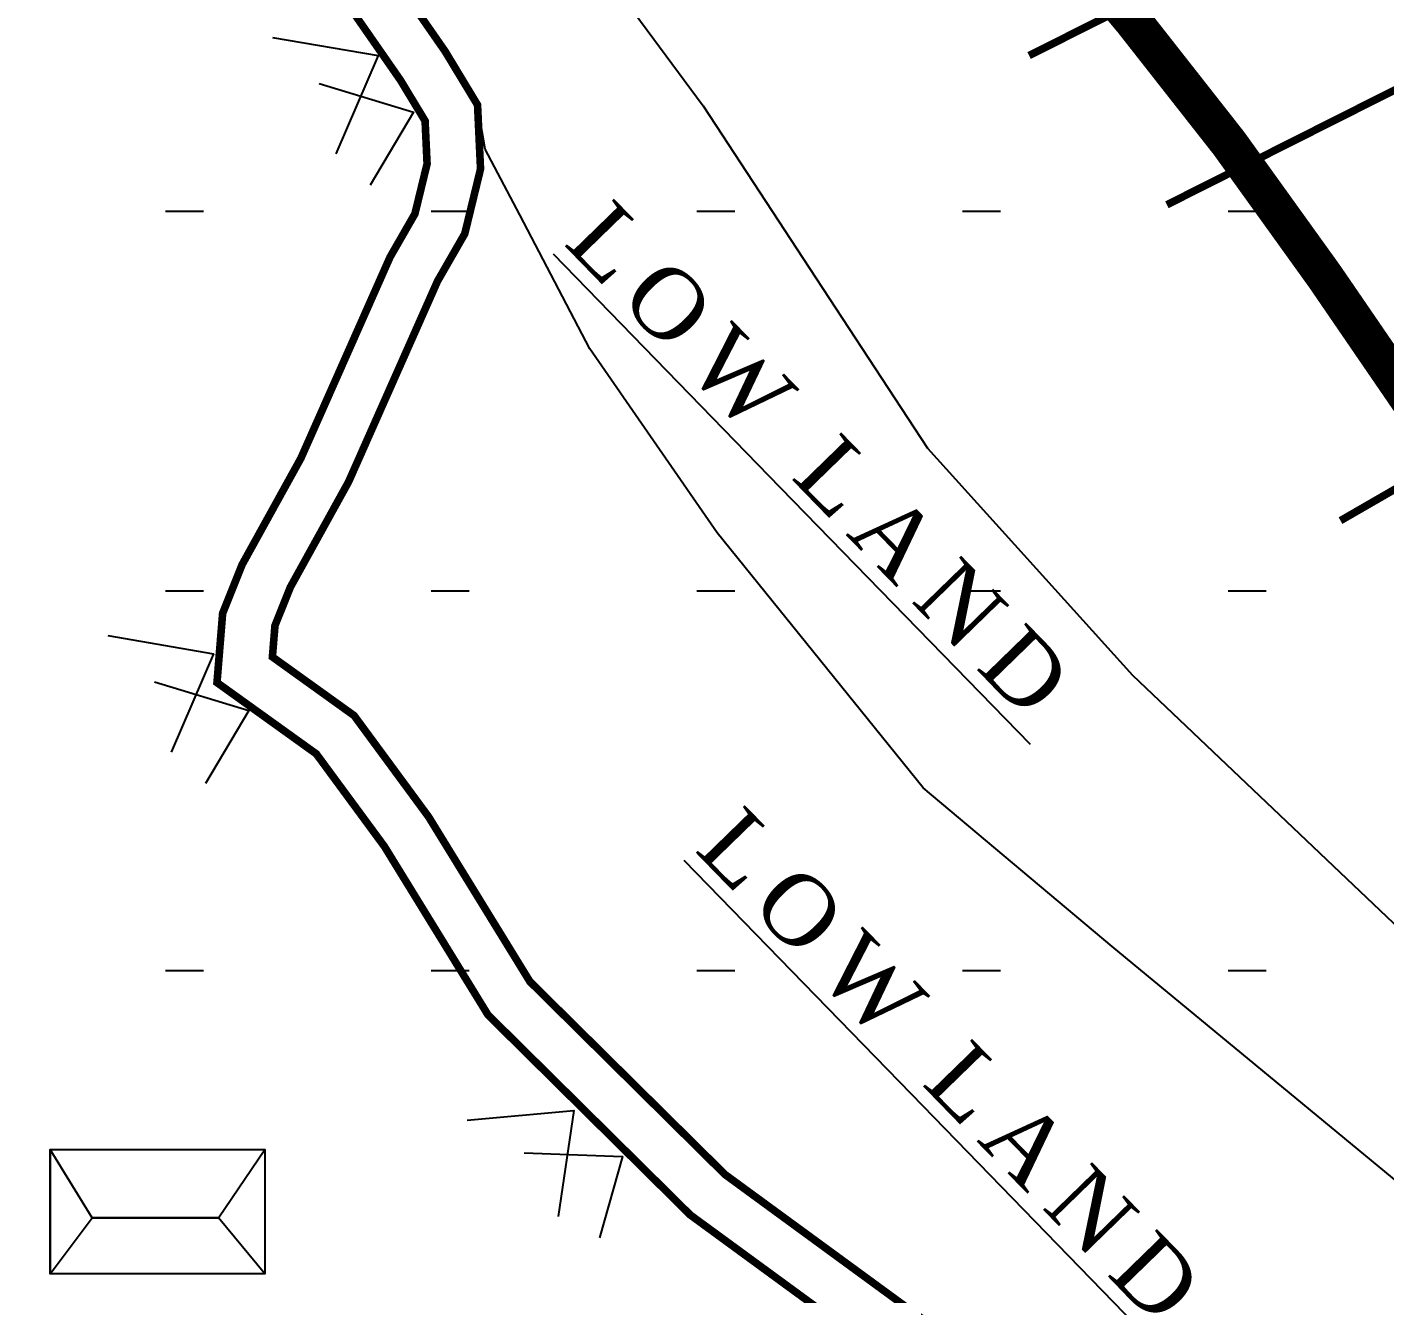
# Model space of a CAD drawing. Header units: inches. Extents: x -8940 to 26362, y -28010 to 990.
# Drawn here: x 4333.11 to 4347.14, y -7358.73 to -7345.64 of the extents above; entities that cross this region are included whole.
import ezdxf

# ---------------------------------------------------------------- set-up
doc = ezdxf.new("R2010")
doc.units = ezdxf.units.IN
doc.header["$MEASUREMENT"] = 0
doc.layers.add('BUILDING', color=5, linetype='Continuous', lineweight=15)
doc.layers.add('Text', color=7, linetype='Continuous')
doc.styles.add('Text', font='times.ttf', dxfattribs={"height": 240})

msp = doc.modelspace()

# ---------------------------------------------------------------- hatches: boundary and pattern name
at = {"layer": 'Text', "lineweight": 25}
h = msp.add_hatch(dxfattribs=at)
h.set_pattern_fill('ACAD_ISO07W100', color=0, scale=0.784833, style=0)
h.set_pattern_definition([(0, (-582.442, -27753.198), (0, 3.9241642), [0.3924164, -2.35449854])])
h.paths.add_polyline_path([(4453.012436, -7368.509246), (4432.544063, -7360.765981), (4417.35118, -7356.454306), (4399.865945, -7352.632595), (4389.807755, -7348.417064), (4382.319111, -7347.246699), (4375.943644, -7343.680138), (4368.217405, -7333.076598), (4361.929936, -7322.334389), (4357.719224, -7314.672477), (4356.412451, -7309.03143), (4355.412858, -7306.651874), (4313.200953, -7306.651874), (4313.200953, -7400.608297), (4453.122434, -7400.608297)])
h.paths.add_polyline_path([(4387.774257, -7337.654416), (4394.795484, -7337.654416), (4394.795484, -7334.638043), (4387.774257, -7334.638043)], flags=25)

# ---------------------------------------------------------------- linework, layer by layer
at = {"layer": 'BUILDING', "const_width": 0.078483}
for points in [[(4335.586664, -7343.238247), (4337.430226, -7345.891443), (4337.764619, -7346.444269), (4337.795418, -7347.106181), (4337.632622, -7347.775489), (4337.351028, -7348.265452), (4336.431447, -7350.339937), (4335.828659, -7351.430799), (4335.670263, -7351.826467), (4335.643863, -7352.150027), (4336.488646, -7352.756472), (4337.25863, -7353.802959), (4338.305808, -7355.505812), (4339.203389, -7356.393292), (4340.322687, -7357.499994), (4342.164527, -7358.846805), (4345.026798, -7360.939787), (4346.916428, -7362.337561), (4348.641192, -7363.578184)], [(4335.138293, -7343.555751), (4336.969145, -7346.190656), (4337.222316, -7346.609204), (4337.242964, -7347.052954), (4337.117301, -7347.569596), (4336.860408, -7348.01658), (4335.938952, -7350.095295), (4335.331306, -7351.194948), (4335.129437, -7351.699209), (4335.071028, -7352.415091), (4336.097652, -7353.152075), (4336.802602, -7354.110175), (4337.87249, -7355.849957), (4338.817121, -7356.783957), (4339.965451, -7357.919364), (4341.840249, -7359.290275), (4344.7013, -7361.382365), (4346.592656, -7362.781415), (4348.344533, -7364.041541)]]:
    msp.add_lwpolyline(points, dxfattribs=at)
at = {"layer": 'Text', "color": 1, "const_width": 0.392416}
msp.add_lwpolyline([(4343.479645, -7344.311449), (4344.536078, -7345.57158), (4345.534857, -7346.843635), (4346.524836, -7348.221078), (4347.453217, -7349.576335)], dxfattribs=at)
at = {"layer": 'Text', "color": 0, "lineweight": 25, "const_width": 0.078483}
for points in [[(4343.4669, -7345.933968), (4346.988021, -7344.160015)], [(4344.891372, -7347.476164), (4348.412492, -7345.702211)], [(4346.685643, -7350.741113), (4350.024134, -7348.814666)]]:
    msp.add_lwpolyline(points, dxfattribs=at)
at = {"layer": 'Text'}
for points in [[(4338.939394, -7344.885632), (4340.09657, -7346.453514), (4341.196547, -7348.130481), (4342.416931, -7349.991014), (4344.536078, -7352.338617), (4347.092424, -7354.768094), (4350.047502, -7357.576513)], [(4347.360819, -7357.646858), (4344.324882, -7355.143424), (4342.371323, -7353.503435), (4340.241767, -7350.868728), (4338.926195, -7348.964343), (4338.20021, -7347.579504), (4337.845067, -7346.902059), (4337.764619, -7346.444269), (4337.14449, -7345.419058)], [(4335.087804, -7357.947029), (4335.56553, -7357.241989), (4335.56553, -7358.528434), (4335.087804, -7357.947029), (4333.782209, -7357.947029), (4333.345512, -7357.241989), (4333.345512, -7358.528434), (4333.782209, -7357.947029)]]:
    msp.add_lwpolyline(points, dxfattribs=at)
at = {"layer": 'Text', "color": 5, "lineweight": 25}
for points in [[(4335.645336, -7345.745579), (4336.738107, -7345.932716), (4336.300186, -7346.948508)], [(4336.12829, -7346.224235), (4337.102085, -7346.520317), (4336.656036, -7347.272527)], [(4333.942248, -7351.930062), (4335.035019, -7352.117198), (4334.597099, -7353.132991)], [(4334.425203, -7352.408718), (4335.398998, -7352.7048), (4334.952949, -7353.457009)], [(4337.65607, -7356.938833), (4338.760177, -7356.838259), (4338.598602, -7357.932564)], [(4338.245996, -7357.276981), (4339.263195, -7357.312316), (4339.02589, -7358.15402)]]:
    msp.add_lwpolyline(points, dxfattribs=at)
at = {"layer": 'Text'}
msp.add_lwpolyline([(4333.345512, -7357.241989), (4335.56553, -7357.241989), (4335.56553, -7358.528434), (4333.345512, -7358.528434)], close=True, dxfattribs=at)
at = {"layer": 'Text', "color": 6}
msp.add_lwpolyline([(4333.782209, -7357.947029), (4335.087804, -7357.947029)], dxfattribs=at)

# ---------------------------------------------------------------- texts
at = {"layer": 'Text', "attachment_point": 1, "style": 'Text'}
for s, insert, char_height, rotation in [('{\\fTimes New Roman|b0|i0|c0|p18;\\T1.25;\\LLOW LAND}', (4339.152824, -7347.390936), 0.70634956, 314.2039005), ('{\\T1.25;\\LDHAKA TO KUSHTIA HIGH WAY}', (4314.683207, -7352.541377), 1.0202827, 316.0799515), ('{\\fTimes New Roman|b0|i0|c0|p18;\\T1.25;\\LLOW LAND}', (4340.505795, -7353.659689), 0.70634956, 314.2039005)]:
    msp.add_mtext(s, dxfattribs=dict(at, insert=insert, char_height=char_height, rotation=rotation))

doc.saveas('drawing.dxf')
